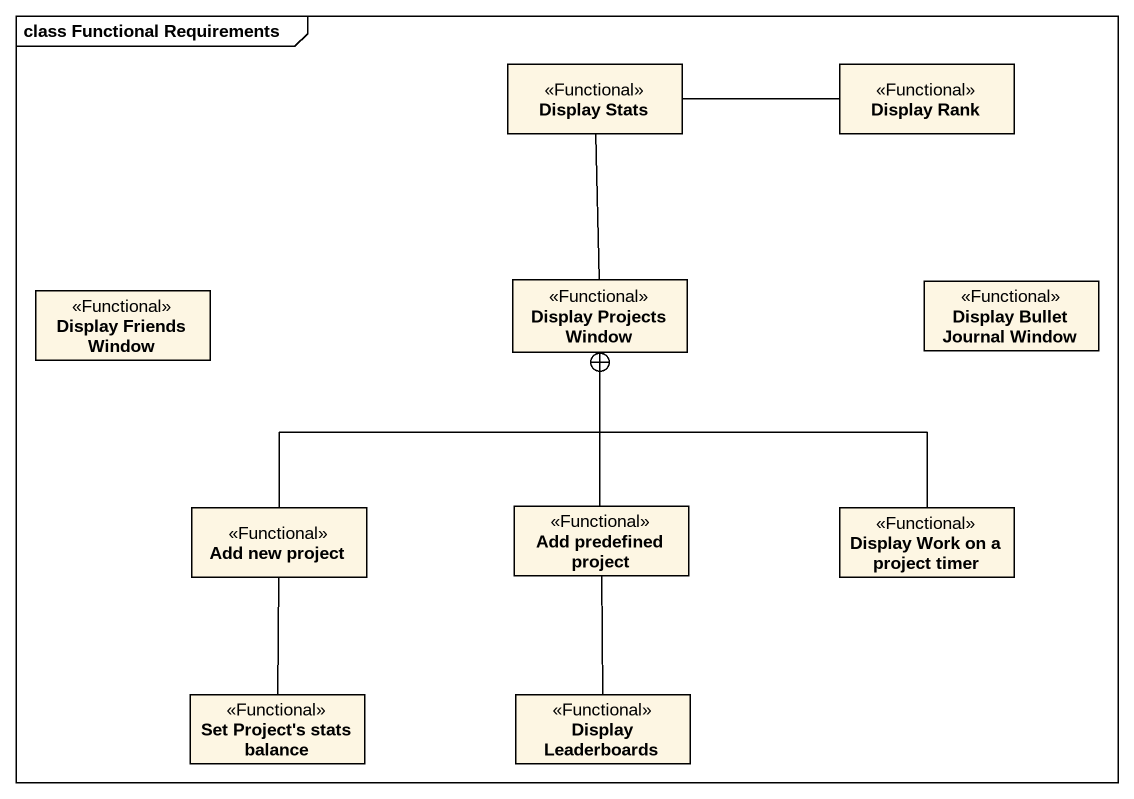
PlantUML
@startuml
mainframe class Functional Requirements
hide circle
hide empty members
class "Display Stats" as Display_Stats <<Functional>>
class "Display Rank" as Display_Rank <<Functional>>
class "Display Friends Window" as Display_Friends_Window <<Functional>>
class "Display Projects Window" as Display_Projects_Window <<Functional>>
class "Display Bullet Journal Window" as Display_Bullet_Journal <<Functional>>
class "Add new project" as Add_new_project <<Functional>>
class "Add predefined project" as Add_predefined_project <<Functional>>
class "Display Work on a project timer" as Display_Work_on_a_project <<Functional>>
class "Set Project's stats balance" as Set_Project_s_stats_balance <<Functional>>
class "Display Leaderboards" as Display_Leaderboards <<Functional>>
Display_Rank -left- Display_Stats
Display_Projects_Window -up- Display_Stats
Add_new_project -up-+ Display_Projects_Window
Add_predefined_project -up-+ Display_Projects_Window
Display_Work_on_a_project -up-+ Display_Projects_Window
Set_Project_s_stats_balance -up- Add_new_project
Display_Leaderboards -up- Add_predefined_project
@enduml
